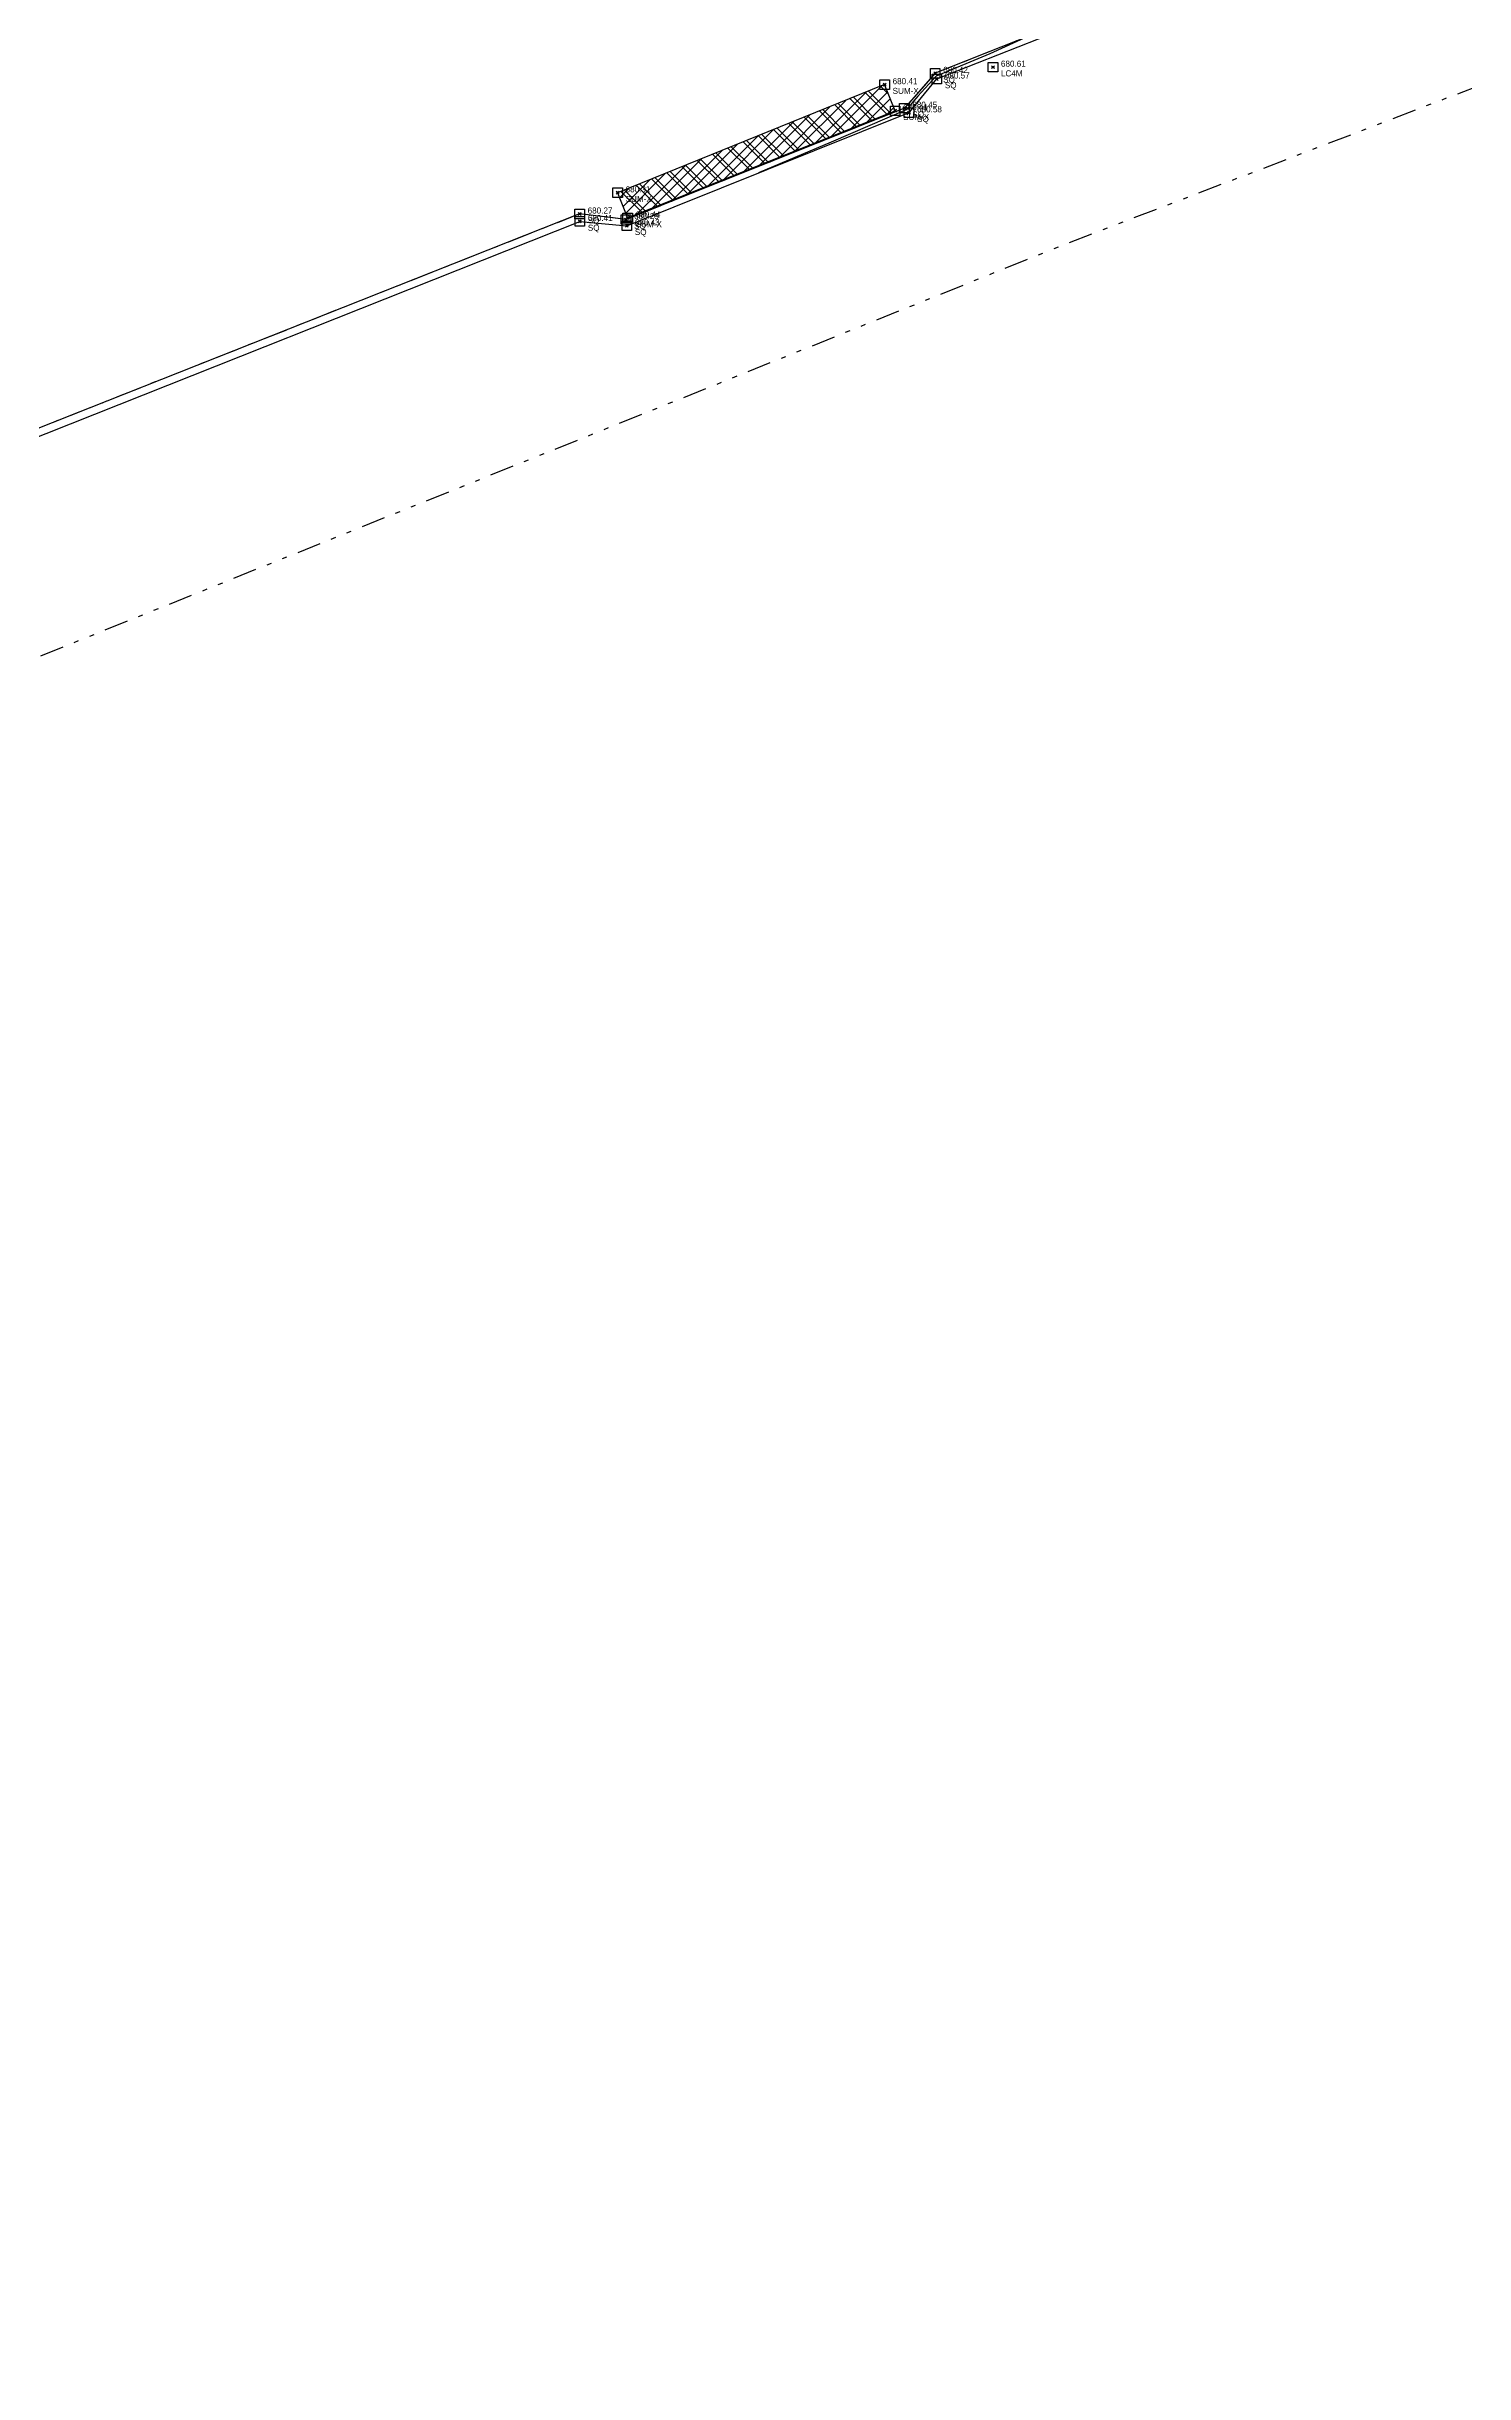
# Model space of a CAD drawing. Extents: x 350769 to 354978, y 6304672 to 6307963.
# Drawn here: x 352729.52 to 352759.19, y 6305435.91 to 6305484.61 of the extents above; entities that cross this region are included whole.
import ezdxf

# ---------------------------------------------------------------- set-up
doc = ezdxf.new("R2010")
doc.units = 0
doc.header["$PDMODE"] = 35
doc.header["$PDSIZE"] = 0.03
for name, pattern in [('CONTINUOS', [0]), ('DIVIDE', [1.25, 0.5, -0.25, 0, -0.25, 0, -0.25]), ('JPG_DASHDOT', [1, 0.5, -0.25, 0, -0.25])]:
    doc.linetypes.add(name, pattern=pattern)
doc.layers.get('0').update_dxf_attribs({"linetype": 'CONTINUOUS'})
doc.layers.add('0_ASD_TOPOGRAFIA_ELEMENTOS', color=9, linetype='CONTINUOS', lineweight=5, true_color=0xbdbdbd)
for name, color, linetype in [('1-LINEA DE CIERRO', 7, 'DIVIDE'), ('1-PAVIMENTO', 161, 'CONTINUOUS'), ('1-SOLERA', 212, 'CONTINUOUS'), ('1-SUMIDERO', 190, 'CONTINUOUS'), ('2-ACHURADO JARDINERA', 252, 'CONTINUOUS'), ('2-ACHURADO VEREDA', 252, 'CONTINUOUS'), ('C-TINN', 5, 'CONTINUOUS'), ('C-TOPO-MINR', 8, 'CONTINUOUS'), ('TOP-URB-SOLERAS', 2, 'JPG_DASHDOT'), ('V-NODE DIC 2005', 4, 'CONTINUOUS'), ('V-NODE-TEXT DIC 2005', 2, 'CONTINUOUS')]:
    doc.layers.add(name, color=color, linetype=linetype)

# ---------------------------------------------------------------- blocks, each defined once
blk = doc.blocks.new('*U1327')
at = {"color": 0, "linetype": 'ByBlock', "lineweight": -2, "transparency": 16777216}
blk.add_point((0, 0), dxfattribs=at)
blk = doc.blocks.new('*U3514', base_point=(352749.385, 6305484.121))
at = {"layer": 'V-NODE-TEXT DIC 2005', "linetype": 'ByBlock', "char_height": 0.127}
for s, insert, attachment_point in [('680.61', (352749.552, 6305484.192), 4), ('LC4M', (352749.552, 6305484.053), 1)]:
    blk.add_mtext(s, dxfattribs=dict(at, insert=insert, attachment_point=attachment_point))
blk = doc.blocks.new('*U3515', base_point=(352749.385, 6305484.121))
at = {"layer": 'V-NODE-TEXT DIC 2005', "color": 2, "lineweight": -2}
blk.add_blockref('*U3514', (352749.385, 6305484.121), dxfattribs=at)
blk = doc.blocks.new('*U2062', base_point=(352748.176, 6305483.992))
at = {"layer": 'V-NODE-TEXT DIC 2005', "linetype": 'ByBlock', "char_height": 0.127}
for s, insert, attachment_point in [('680.42', (352748.343, 6305484.063), 4), ('SQ', (352748.343, 6305483.924), 1)]:
    blk.add_mtext(s, dxfattribs=dict(at, insert=insert, attachment_point=attachment_point))
blk = doc.blocks.new('*U2063', base_point=(352748.176, 6305483.992))
at = {"layer": 'V-NODE-TEXT DIC 2005', "color": 2, "lineweight": -2}
blk.add_blockref('*U2062', (352748.176, 6305483.992), dxfattribs=at)
blk = doc.blocks.new('*U2060', base_point=(352747.63, 6305483.167))
at = {"layer": 'V-NODE-TEXT DIC 2005', "linetype": 'ByBlock', "char_height": 0.127}
for s, insert, attachment_point in [('680.58', (352747.797, 6305483.238), 4), ('SQ', (352747.797, 6305483.099), 1)]:
    blk.add_mtext(s, dxfattribs=dict(at, insert=insert, attachment_point=attachment_point))
blk = doc.blocks.new('*U2061', base_point=(352747.63, 6305483.167))
at = {"layer": 'V-NODE-TEXT DIC 2005', "color": 2, "lineweight": -2}
blk.add_blockref('*U2060', (352747.63, 6305483.167), dxfattribs=at)
blk = doc.blocks.new('*U2058', base_point=(352741.724, 6305480.801))
at = {"layer": 'V-NODE-TEXT DIC 2005', "linetype": 'ByBlock', "char_height": 0.127}
for s, insert, attachment_point in [('680.43', (352741.891, 6305480.872), 4), ('SQ', (352741.891, 6305480.733), 1)]:
    blk.add_mtext(s, dxfattribs=dict(at, insert=insert, attachment_point=attachment_point))
blk = doc.blocks.new('*U2059', base_point=(352741.724, 6305480.801))
at = {"layer": 'V-NODE-TEXT DIC 2005', "color": 2, "lineweight": -2}
blk.add_blockref('*U2058', (352741.724, 6305480.801), dxfattribs=at)
blk = doc.blocks.new('*U2056', base_point=(352741.708, 6305480.931))
at = {"layer": 'V-NODE-TEXT DIC 2005', "linetype": 'ByBlock', "char_height": 0.127}
for s, insert, attachment_point in [('680.29', (352741.875, 6305481.002), 4), ('SQ', (352741.875, 6305480.863), 1)]:
    blk.add_mtext(s, dxfattribs=dict(at, insert=insert, attachment_point=attachment_point))
blk = doc.blocks.new('*U2057', base_point=(352741.708, 6305480.931))
at = {"layer": 'V-NODE-TEXT DIC 2005', "color": 2, "lineweight": -2}
blk.add_blockref('*U2056', (352741.708, 6305480.931), dxfattribs=at)
blk = doc.blocks.new('*U2054', base_point=(352747.531, 6305483.262))
at = {"layer": 'V-NODE-TEXT DIC 2005', "linetype": 'ByBlock', "char_height": 0.127}
for s, insert, attachment_point in [('680.45', (352747.698, 6305483.333), 4), ('SQ', (352747.698, 6305483.194), 1)]:
    blk.add_mtext(s, dxfattribs=dict(at, insert=insert, attachment_point=attachment_point))
blk = doc.blocks.new('*U2055', base_point=(352747.531, 6305483.262))
at = {"layer": 'V-NODE-TEXT DIC 2005', "color": 2, "lineweight": -2}
blk.add_blockref('*U2054', (352747.531, 6305483.262), dxfattribs=at)
blk = doc.blocks.new('*U2052', base_point=(352740.736, 6305481.048))
at = {"layer": 'V-NODE-TEXT DIC 2005', "linetype": 'ByBlock', "char_height": 0.127}
for s, insert, attachment_point in [('680.27', (352740.903, 6305481.119), 4), ('SQ', (352740.903, 6305480.98), 1)]:
    blk.add_mtext(s, dxfattribs=dict(at, insert=insert, attachment_point=attachment_point))
blk = doc.blocks.new('*U2053', base_point=(352740.736, 6305481.048))
at = {"layer": 'V-NODE-TEXT DIC 2005', "color": 2, "lineweight": -2}
blk.add_blockref('*U2052', (352740.736, 6305481.048), dxfattribs=at)
blk = doc.blocks.new('*U2050', base_point=(352740.74, 6305480.891))
at = {"layer": 'V-NODE-TEXT DIC 2005', "linetype": 'ByBlock', "char_height": 0.127}
for s, insert, attachment_point in [('680.41', (352740.907, 6305480.962), 4), ('SQ', (352740.907, 6305480.823), 1)]:
    blk.add_mtext(s, dxfattribs=dict(at, insert=insert, attachment_point=attachment_point))
blk = doc.blocks.new('*U2051', base_point=(352740.74, 6305480.891))
at = {"layer": 'V-NODE-TEXT DIC 2005', "color": 2, "lineweight": -2}
blk.add_blockref('*U2050', (352740.74, 6305480.891), dxfattribs=at)
blk = doc.blocks.new('*U2044', base_point=(352748.211, 6305483.874))
at = {"layer": 'V-NODE-TEXT DIC 2005', "linetype": 'ByBlock', "char_height": 0.127}
for s, insert, attachment_point in [('680.57', (352748.378, 6305483.945), 4), ('SQ', (352748.378, 6305483.806), 1)]:
    blk.add_mtext(s, dxfattribs=dict(at, insert=insert, attachment_point=attachment_point))
blk = doc.blocks.new('*U2045', base_point=(352748.211, 6305483.874))
at = {"layer": 'V-NODE-TEXT DIC 2005', "color": 2, "lineweight": -2}
blk.add_blockref('*U2044', (352748.211, 6305483.874), dxfattribs=at)
blk = doc.blocks.new('*U2030', base_point=(352741.741, 6305480.965))
at = {"layer": 'V-NODE-TEXT DIC 2005', "linetype": 'ByBlock', "char_height": 0.127}
for s, insert, attachment_point in [('680.44', (352741.908, 6305481.036), 4), ('SUM-X', (352741.908, 6305480.897), 1)]:
    blk.add_mtext(s, dxfattribs=dict(at, insert=insert, attachment_point=attachment_point))
blk = doc.blocks.new('*U2031', base_point=(352741.741, 6305480.965))
at = {"layer": 'V-NODE-TEXT DIC 2005', "color": 2, "lineweight": -2}
blk.add_blockref('*U2030', (352741.741, 6305480.965), dxfattribs=at)
blk = doc.blocks.new('*U2022', base_point=(352741.53, 6305481.493))
at = {"layer": 'V-NODE-TEXT DIC 2005', "linetype": 'ByBlock', "char_height": 0.127}
for s, insert, attachment_point in [('680.31', (352741.697, 6305481.564), 4), ('SUM-X', (352741.697, 6305481.425), 1)]:
    blk.add_mtext(s, dxfattribs=dict(at, insert=insert, attachment_point=attachment_point))
blk = doc.blocks.new('*U2023', base_point=(352741.53, 6305481.493))
at = {"layer": 'V-NODE-TEXT DIC 2005', "color": 2, "lineweight": -2}
blk.add_blockref('*U2022', (352741.53, 6305481.493), dxfattribs=at)
blk = doc.blocks.new('*U2020', base_point=(352747.118, 6305483.755))
at = {"layer": 'V-NODE-TEXT DIC 2005', "linetype": 'ByBlock', "char_height": 0.127}
for s, insert, attachment_point in [('680.41', (352747.285, 6305483.826), 4), ('SUM-X', (352747.285, 6305483.687), 1)]:
    blk.add_mtext(s, dxfattribs=dict(at, insert=insert, attachment_point=attachment_point))
blk = doc.blocks.new('*U2021', base_point=(352747.118, 6305483.755))
at = {"layer": 'V-NODE-TEXT DIC 2005', "color": 2, "lineweight": -2}
blk.add_blockref('*U2020', (352747.118, 6305483.755), dxfattribs=at)
blk = doc.blocks.new('*U2016', base_point=(352747.338, 6305483.208))
at = {"layer": 'V-NODE-TEXT DIC 2005', "linetype": 'ByBlock', "char_height": 0.127}
for s, insert, attachment_point in [('680.41', (352747.505, 6305483.279), 4), ('SUM-X', (352747.505, 6305483.14), 1)]:
    blk.add_mtext(s, dxfattribs=dict(at, insert=insert, attachment_point=attachment_point))
blk = doc.blocks.new('*U2017', base_point=(352747.338, 6305483.208))
at = {"layer": 'V-NODE-TEXT DIC 2005', "color": 2, "lineweight": -2}
blk.add_blockref('*U2016', (352747.338, 6305483.208), dxfattribs=at)
blk = doc.blocks.new('TOPOGRAFIA')
at = {"layer": '1-SUMIDERO', "true_color": 0xbdbdbd}
h = blk.add_hatch(dxfattribs=at)
h.set_pattern_fill('ANSI37', color=9, scale=0.1)
h.set_pattern_definition([(45, (38000, -3000), (-0.224506403027, 0.224506403027), []), (135, (38000, -3000), (-0.224506403027, -0.224506403027), [])])
h.paths.add_polyline_path([(390741.466, 6302481.552), (390741.676, 6302481.025), (390747.274, 6302483.266), (390747.054, 6302483.814)])
at = {"layer": '1-LINEA DE CIERRO', "color": 9, "true_color": 0xbdbdbd, "flags": 128}
blk.add_lwpolyline([(390280.923, 6302302.553), (390301.111, 6302310.622), (390303.484, 6302304.641), (390338.621, 6302318.187), (390369.787, 6302330.188), (390401.199, 6302342.363), (390434.782, 6302355.397), (390467.084, 6302367.939), (390498.989, 6302380.272), (390532.222, 6302393.524), (390576.524, 6302411.285), (390608.95, 6302424.291), (390644.306, 6302438.549), (390673.662, 6302450.269), (390710.202, 6302464.145), (390750.813, 6302480.468), (390811.66, 6302503.783), (390838.197, 6302514.072)], dxfattribs=at)
at = {"layer": '1-PAVIMENTO', "color": 9, "true_color": 0xbdbdbd}
for p, q in [((390751.532, 6302485.41), (390748.112, 6302484.051)), ((390748.112, 6302484.051), (390747.467, 6302483.32)), ((390747.467, 6302483.32), (390741.643, 6302480.99)), ((390740.671, 6302481.108), (390707.962, 6302468.155)), ((390741.643, 6302480.99), (390740.671, 6302481.108))]:
    blk.add_line(p, q, dxfattribs=at)
at = {"layer": '1-SOLERA', "color": 9, "true_color": 0xbdbdbd}
blk.add_lwpolyline([(390432.213, 6302362.57), (390466.162, 6302375.951), (390497.081, 6302388.127), (390530.873, 6302401.47), (390572.386, 6302417.853), (390606.8, 6302430.35), (390643.107, 6302443.73), (390672.8, 6302454.722), (390687.421, 6302459.942), (390708.007, 6302467.963), (390740.676, 6302480.951), (390741.66, 6302480.86), (390747.566, 6302483.227), (390748.146, 6302483.932), (390751.548, 6302485.276), (390752.44, 6302485.134), (390758.424, 6302487.501)], dxfattribs=at)
at = {"layer": '1-SUMIDERO', "color": 9, "true_color": 0xbdbdbd, "flags": 128}
blk.add_lwpolyline([(390741.466, 6302481.552), (390741.676, 6302481.025), (390747.274, 6302483.266), (390747.054, 6302483.814), (390741.466, 6302481.552)], dxfattribs=at)
at = {"layer": 'C-TINN', "color": 9, "linetype": 'Continuous', "lineweight": -3, "true_color": 0xbdbdbd}
for points, elevation in [([(390748.012, 6302483.951), (390748.012, 6302484.151), (390748.212, 6302484.151), (390748.212, 6302483.951), (390748.012, 6302483.951)], 680.42), ([(390749.221, 6302484.08), (390749.221, 6302484.28), (390749.421, 6302484.28), (390749.421, 6302484.08), (390749.221, 6302484.08)], 680.61), ([(390746.954, 6302483.714), (390746.954, 6302483.914), (390747.154, 6302483.914), (390747.154, 6302483.714), (390746.954, 6302483.714)], 680.41), ([(390748.046, 6302483.832), (390748.046, 6302484.032), (390748.246, 6302484.032), (390748.246, 6302483.832), (390748.046, 6302483.832)], 680.57), ([(390747.174, 6302483.166), (390747.174, 6302483.366), (390747.374, 6302483.366), (390747.374, 6302483.166), (390747.174, 6302483.166)], 680.41), ([(390747.367, 6302483.22), (390747.367, 6302483.42), (390747.567, 6302483.42), (390747.567, 6302483.22), (390747.367, 6302483.22)], 680.45), ([(390747.466, 6302483.127), (390747.466, 6302483.327), (390747.666, 6302483.327), (390747.666, 6302483.127), (390747.466, 6302483.127)], 680.58), ([(390740.571, 6302481.008), (390740.571, 6302481.208), (390740.771, 6302481.208), (390740.771, 6302481.008), (390740.571, 6302481.008)], 680.27), ([(390741.366, 6302481.452), (390741.366, 6302481.652), (390741.566, 6302481.652), (390741.566, 6302481.452), (390741.366, 6302481.452)], 680.31), ([(390740.576, 6302480.851), (390740.576, 6302481.051), (390740.776, 6302481.051), (390740.776, 6302480.851), (390740.576, 6302480.851)], 680.41), ([(390741.543, 6302480.89), (390741.543, 6302481.09), (390741.743, 6302481.09), (390741.743, 6302480.89), (390741.543, 6302480.89)], 680.29), ([(390741.56, 6302480.76), (390741.56, 6302480.96), (390741.76, 6302480.96), (390741.76, 6302480.76), (390741.56, 6302480.76)], 680.43), ([(390741.576, 6302480.925), (390741.576, 6302481.125), (390741.776, 6302481.125), (390741.776, 6302480.925), (390741.576, 6302480.925)], 680.44)]:
    blk.add_lwpolyline(points, dxfattribs=dict(at, elevation=elevation))
for p in [(390749.321, 6302484.18, 680.61), (390747.054, 6302483.814, 680.41), (390748.112, 6302484.051, 680.42), (390748.146, 6302483.932, 680.57), (390747.274, 6302483.266, 680.41), (390747.467, 6302483.32, 680.45), (390747.566, 6302483.227, 680.58), (390741.466, 6302481.552, 680.31), (390740.671, 6302481.108, 680.27), (390740.676, 6302480.951, 680.41), (390741.643, 6302480.99, 680.29), (390741.66, 6302480.86, 680.43), (390741.676, 6302481.025, 680.44)]:
    blk.add_point(p, dxfattribs=at)
at = {"layer": 'C-TOPO-MINR', "color": 9, "linetype": 'Continuous', "lineweight": -3, "true_color": 0xbdbdbd, "elevation": 680.5}
blk.add_lwpolyline([(390750.066, 6302484.828), (390749.257, 6302484.459), (390748.13, 6302483.988), (390747.75, 6302483.575), (390747.505, 6302483.284), (390745.932, 6302482.61), (390744.416, 6302481.964)], dxfattribs=at)
at = {"layer": 'V-NODE DIC 2005', "color": 9, "lineweight": -2, "true_color": 0xbdbdbd, "rotation": 359.9963883938062}
for p in [(390749.321, 6302484.18), (390747.054, 6302483.814), (390748.112, 6302484.051), (390748.147, 6302483.933), (390747.274, 6302483.267), (390747.467, 6302483.321), (390747.566, 6302483.226), (390741.466, 6302481.552), (390740.672, 6302481.107), (390740.676, 6302480.95), (390741.644, 6302480.99), (390741.66, 6302480.86), (390741.677, 6302481.024)]:
    blk.add_blockref('*U1327', p, dxfattribs=at)
at = {"layer": 'V-NODE-TEXT DIC 2005', "color": 9, "lineweight": -2, "true_color": 0xbdbdbd, "rotation": 359.9963883938062}
for name, p in [('*U2063', (390748.112, 6302484.051)), ('*U3515', (390749.321, 6302484.18)), ('*U2021', (390747.054, 6302483.814)), ('*U2045', (390748.147, 6302483.933)), ('*U2017', (390747.274, 6302483.267)), ('*U2055', (390747.467, 6302483.321)), ('*U2061', (390747.566, 6302483.226)), ('*U2023', (390741.466, 6302481.552)), ('*U2053', (390740.672, 6302481.107)), ('*U2051', (390740.676, 6302480.95)), ('*U2057', (390741.644, 6302480.99)), ('*U2059', (390741.66, 6302480.86)), ('*U2031', (390741.677, 6302481.024))]:
    blk.add_blockref(name, p, dxfattribs=at)

msp = doc.modelspace()

# ---------------------------------------------------------------- hatches: boundary and pattern name
at = {"layer": '1-SUMIDERO'}
h = msp.add_hatch(dxfattribs=at)
h.set_pattern_fill('ANSI37', color=256, scale=0.1)
h.set_pattern_definition([(45, (0, 0), (-0.224506403027, 0.224506403027), []), (135, (0, 0), (-0.224506403027, -0.224506403027), [])])
h.paths.add_polyline_path([(352741.466, 6305481.552), (352741.676, 6305481.025), (352747.274, 6305483.266), (352747.054, 6305483.814)])
at = {"layer": '2-ACHURADO JARDINERA'}
h = msp.add_hatch(dxfattribs=at)
h.set_pattern_fill('CROSS', color=256, scale=0.25)
h.paths.add_polyline_path([(352807.58, 6305421.813), (352857.313, 6305432.478), (352902.068, 6305442.569), (352944.352, 6305451.754), (352994.7, 6305463.164), (353046.903, 6305475.514), (353092.39, 6305485.729), (353145.758, 6305497.876), (353144.258, 6305503.395), (353100.244, 6305493.41), (353059.279, 6305483.986), (353001.811, 6305470.928), (352950.675, 6305459.264), (352912.85, 6305450.546), (352850.724, 6305436.562), (352806.099, 6305426.903), (352769.806, 6305419.924), (352732.226, 6305412.88), (352692.279, 6305405.033), (352665.568, 6305399.969), (352618.739, 6305391.031, 0.354627), (352616.291, 6305386.209), (352665.262, 6305394.306), (352713.933, 6305403.621), (352757.54, 6305411.682)])
h = msp.add_hatch(dxfattribs=at)
h.set_pattern_fill('CROSS', color=256, scale=0.25)
edge = h.paths.add_edge_path()
edge.add_line((353143.074, 6305480.003), (353148.882, 6305481.723))
edge.add_line((353148.882, 6305481.723), (353146.47, 6305493.302))
edge.add_line((353146.47, 6305493.302), (353093.152, 6305481.277))
edge.add_line((353093.152, 6305481.277), (353048.229, 6305470.72))
edge.add_line((353048.229, 6305470.72), (352995.652, 6305458.757))
edge.add_line((352995.652, 6305458.757), (352945.972, 6305447.39))
edge.add_line((352945.972, 6305447.39), (352902.832, 6305437.649))
edge.add_line((352902.832, 6305437.649), (352858.107, 6305427.58))
edge.add_line((352858.107, 6305427.58), (352808.548, 6305416.922))
edge.add_line((352808.548, 6305416.922), (352758.228, 6305407.22))
edge.add_line((352758.228, 6305407.22), (352715.498, 6305399.08))
edge.add_line((352715.498, 6305399.08), (352666.18, 6305389.17))
edge.add_line((352666.18, 6305389.17), (352630.985, 6305382.073))
edge.add_arc((352633.263, 6305369.826), 12.457, 100.5388, 166.1407)
edge.add_arc((352624.225, 6305372.056), 3.148, 166.1407, 234.2062)
edge.add_arc((352627.06, 6305380.902), 12.321, 247.6974, 283.8785)
edge.add_line((352630.015, 6305368.941), (352668.694, 6305376.743))
edge.add_line((352668.694, 6305376.743), (352717.109, 6305386.55))
edge.add_line((352717.109, 6305386.55), (352759.295, 6305395.212))
edge.add_line((352759.295, 6305395.212), (352809.818, 6305405.374))
edge.add_line((352809.818, 6305405.374), (352905.734, 6305424.801))
edge.add_line((352905.734, 6305424.801), (352948.975, 6305433.696))
edge.add_line((352948.975, 6305433.696), (352998.108, 6305443.775))
edge.add_line((352998.108, 6305443.775), (353052.822, 6305454.779))
edge.add_line((353052.822, 6305454.779), (353064.913, 6305457.319))
edge.add_line((353064.913, 6305457.319), (353066.254, 6305457.586))
edge.add_line((353066.254, 6305457.586), (353114.574, 6305471.872))
edge.add_line((353114.574, 6305471.872), (353143.074, 6305480.003))
at = {"layer": '2-ACHURADO VEREDA'}
h = msp.add_hatch(dxfattribs=at)
h.set_pattern_fill('ANSI32', color=256, scale=0.09)
h.paths.add_polyline_path([(352778.513, 6305530.641), (352778.682, 6305530.165, 0.30076), (352781.877, 6305535.88), (352781.417, 6305539.545), (352780.967, 6305539.483), (352779.696, 6305548.344), (352778.207, 6305548.171), (352779.429, 6305539.404), (352778.4, 6305538.745), (352779.051, 6305534.166), (352777.12, 6305533.349), (352776.949, 6305533.635), (352767.175, 6305529.661), (352757.695, 6305525.376), (352748.002, 6305520.893), (352737.888, 6305516.144), (352730.032, 6305512.591), (352725.232, 6305511.131), (352711.741, 6305505.751), (352701.822, 6305501.812), (352688.808, 6305496.674), (352675.378, 6305491.326), (352662.77, 6305486.309), (352650.76, 6305481.531), (352641.08, 6305477.675), (352632.611, 6305474.335), (352623.668, 6305470.801), (352617.537, 6305468.424), (352605.764, 6305463.41), (352608.355, 6305461.211), (352618.346, 6305465.146), (352624.871, 6305467.668), (352633.825, 6305471.211), (352642.415, 6305474.593), (352652.307, 6305478.512), (352664.168, 6305483.169), (352676.565, 6305488.051), (352690.331, 6305493.466), (352703.095, 6305498.55), (352713.345, 6305502.582), (352726.41, 6305507.725), (352731.324, 6305509.731), (352740.236, 6305513.341), (352747.826, 6305516.788), (352758.93, 6305522.123), (352768.406, 6305526.356)])

# ---------------------------------------------------------------- linework, layer by layer
at = {"layer": '1-SUMIDERO', "flags": 128}
msp.add_lwpolyline([(352741.466, 6305481.552), (352741.676, 6305481.025), (352747.274, 6305483.266), (352747.054, 6305483.814), (352741.466, 6305481.552)], dxfattribs=at)
at = {"layer": 'TOP-URB-SOLERAS'}
for p, q in [((352751.532, 6305485.41), (352748.112, 6305484.051)), ((352748.112, 6305484.051), (352747.467, 6305483.32)), ((352747.467, 6305483.32), (352741.643, 6305480.99)), ((352740.671, 6305481.108), (352707.962, 6305468.155)), ((352741.643, 6305480.99), (352740.671, 6305481.108))]:
    msp.add_line(p, q, dxfattribs=at)

# ---------------------------------------------------------------- next in the draw order: block references
at = {"layer": '0_ASD_TOPOGRAFIA_ELEMENTOS', "color": 30, "true_color": 0xf26507}
msp.add_blockref('TOPOGRAFIA', (-38000, 3000), dxfattribs=at)

doc.saveas('drawing.dxf')
